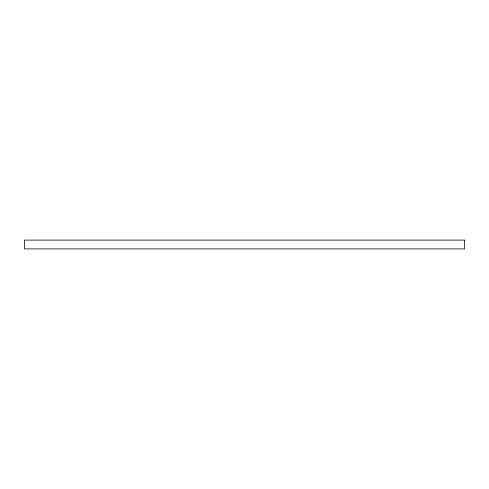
<?xml version="1.0" encoding="UTF-8"?>
<svg xmlns="http://www.w3.org/2000/svg" width="489" height="489" viewBox="0 0 489 489"><rect width="100%" height="100%" fill="white"/><g stroke="black" fill="none" stroke-linecap="round" stroke-linejoin="round"><path stroke-width="0.73" d="M464.55 240.099L24.45 240.099L24.45 248.901L464.55 248.901L464.55 240.099"/></g></svg>
